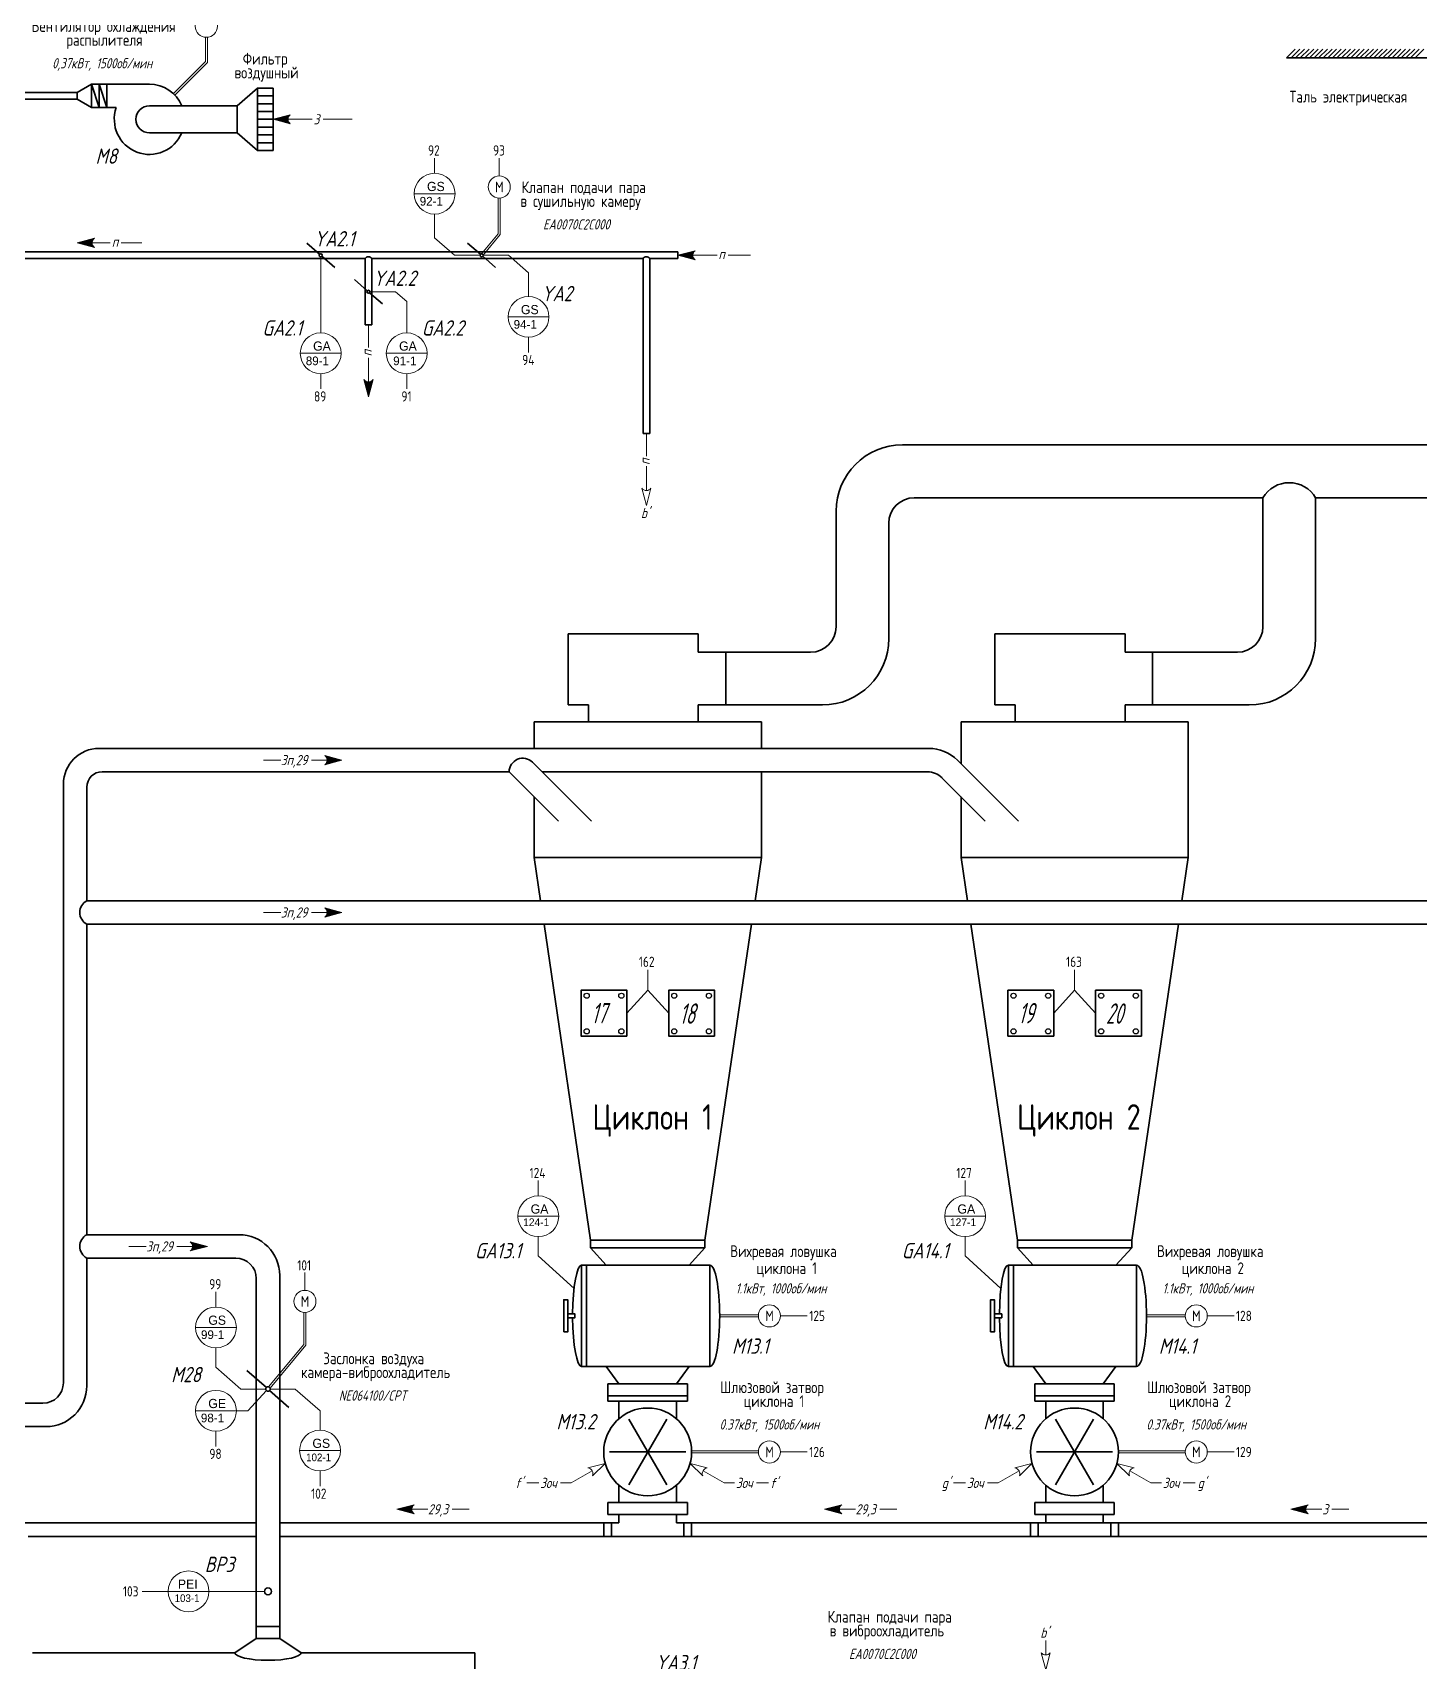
# Model space of a CAD drawing. Header units: millimetres. Extents: x 294 to 6216, y -3442 to 2720.
# Drawn here: x 852.6 to 1124.4, y 1720.7 to 2039.9 of the extents above; entities that cross this region are included whole.
import ezdxf

# ---------------------------------------------------------------- set-up
doc = ezdxf.new("R2010")
doc.units = ezdxf.units.MM
doc.header["$LTSCALE"] = 15
doc.layers.add('0.35 TEXT', color=7, linetype='Continuous', lineweight=35)
doc.styles.add('0', font='gost.shx', dxfattribs={"width": 0.75, "oblique": 15})
doc.styles.add('34', font='gost.shx', dxfattribs={"width": 0.75, "oblique": 15, "height": 3.5})

msp = doc.modelspace()

# ---------------------------------------------------------------- hatches: boundary and pattern name
at = {"lineweight": 13}
h = msp.add_hatch(color=256, dxfattribs=at)
h.dxf.hatch_style = 1
h.paths.add_polyline_path([(899.714, 2022.878), (903.083, 2021.975, -0.4958839), (903.083, 2023.781)])
h = msp.add_hatch(color=256, dxfattribs=at)
h.dxf.hatch_style = 1
h.paths.add_polyline_path([(861.316, 1998.653), (864.686, 1997.75, -0.4958839), (864.686, 1999.555)])
h = msp.add_hatch(color=256, dxfattribs=at)
h.dxf.hatch_style = 1
h.paths.add_polyline_path([(979.056, 1996.227), (982.426, 1995.324, -0.4958839), (982.426, 1997.13)])
h = msp.add_hatch(color=256, dxfattribs=at)
h.dxf.hatch_style = 1
h.paths.add_polyline_path([(918.398, 1968.49), (919.301, 1971.859, -0.4958839), (917.495, 1971.859)])
h = msp.add_hatch(color=256, dxfattribs=at)
h.dxf.hatch_style = 1
h.paths.add_polyline_path([(913.216, 1897.304), (909.846, 1896.401, 0.4958839), (909.846, 1898.207)])
h = msp.add_hatch(color=256, dxfattribs=at)
h.dxf.hatch_style = 1
h.paths.add_polyline_path([(913.216, 1867.44), (909.846, 1866.537, 0.4958839), (909.846, 1868.343)])
h = msp.add_hatch(color=256, dxfattribs=at)
h.dxf.hatch_style = 1
h.paths.add_polyline_path([(886.836, 1802), (883.466, 1801.097, 0.4958839), (883.466, 1802.903)])
h = msp.add_hatch(color=256, dxfattribs=at)
h.dxf.hatch_style = 1
h.paths.add_polyline_path([(923.977, 1750.477), (927.347, 1749.574, -0.4958839), (927.347, 1751.38)])
h = msp.add_hatch(color=256, dxfattribs=at)
h.dxf.hatch_style = 1
h.paths.add_polyline_path([(1007.783, 1750.477), (1011.153, 1749.574, -0.4958839), (1011.153, 1751.38)])
h = msp.add_hatch(color=256, dxfattribs=at)
h.dxf.hatch_style = 1
h.paths.add_polyline_path([(1099.201, 1750.477), (1102.571, 1749.574, -0.4958839), (1102.571, 1751.38)])

# ---------------------------------------------------------------- linework, layer by layer
for p, q in [((886.436, 2034.174), (886.436, 2038.961)), ((886.831, 2034.01), (886.831, 2038.961)), ((880.167, 2027.905), (886.436, 2034.174)), ((880.448, 2027.628), (886.831, 2034.01)), ((899.714, 2022.878), (903.083, 2023.781)), ((899.714, 2022.878), (903.083, 2021.975)), ((907.385, 2022.878), (902.635, 2022.878)), ((915.223, 2022.878), (909.526, 2022.878)), ((931.373, 2015.279, 0.02), (931.373, 2012.291, 0.02)), ((944.039, 2011.791, 0.02), (944.039, 2015.279, 0.02)), ((935.373, 2008.291, 0.02), (927.373, 2008.291, 0.02)), ((943.842, 2007.461, 0.02), (943.842, 2000.418, 0.02)), ((944.236, 2007.461, 0.02), (944.236, 2000.282, 0.02)), ((931.373, 1999.636, 0.02), (931.373, 2004.291, 0.02)), ((861.316, 1998.653, 0.041), (864.686, 1999.555, 0.041)), ((861.316, 1998.653, 0.041), (864.686, 1997.75, 0.041)), ((867.773, 1998.653, 0.041), (864.238, 1998.653, 0.041)), ((873.998, 1998.652, 0.041), (869.922, 1998.653, 0.041)), ((935.278, 1996.227, 0.02), (931.373, 1999.636, 0.02)), ((943.842, 2000.418, 0.02), (940.572, 1996.526, 0.02)), ((944.236, 2000.282, 0.02), (940.873, 1996.274, 0.02)), ((909.044, 1995.927, 0.02), (909.044, 1981.016, 0.02)), ((940.277, 1996.227, 0.02), (935.278, 1996.227, 0.02)), ((940.877, 1996.227, 0.02), (945.877, 1996.227, 0.02)), ((945.877, 1996.227, 0.02), (949.781, 1992.818, 0.02)), ((979.056, 1996.227, 0.02), (982.426, 1997.13, 0.02)), ((979.056, 1996.227, 0.02), (982.426, 1995.324, 0.02)), ((986.728, 1996.227, 0.02), (981.978, 1996.227, 0.02)), ((993.301, 1996.227, 0.02), (988.877, 1996.227, 0.02)), ((949.781, 1992.818, 0.02), (949.781, 1988.163, 0.02)), ((918.699, 1989.08, 0.02), (923.698, 1989.08, 0.02)), ((923.698, 1989.08, 0.02), (925.9, 1987.157, 0.02)), ((925.9, 1987.157, 0.02), (925.9, 1981.016, 0.02)), ((918.398, 1982.584, 0.02), (918.398, 1978.161, 0.02)), ((953.781, 1984.163, 0.02), (945.781, 1984.163, 0.02)), ((949.781, 1977.175, 0.02), (949.781, 1980.163, 0.02)), ((913.044, 1977.016, 0.02), (905.044, 1977.016, 0.02)), ((918.398, 1976.162, 0.02), (918.398, 1971.412, 0.02)), ((929.9, 1977.016, 0.02), (921.9, 1977.016, 0.02)), ((909.044, 1970.028, 0.02), (909.044, 1973.016, 0.02)), ((925.9, 1970.028, 0.02), (925.9, 1973.016, 0.02)), ((918.398, 1968.49, 0.02), (917.495, 1971.859, 0.02)), ((918.398, 1968.49, 0.02), (919.301, 1971.859, 0.02)), ((972.868, 1961.298, 0.02), (972.868, 1956.874, 0.02)), ((972.868, 1954.875, 0.02), (972.868, 1950.125, 0.02)), ((972.868, 1947.203, 0.02), (971.965, 1950.573, 0.02)), ((972.868, 1947.203, 0.02), (973.77, 1950.573, 0.02)), ((901.245, 1897.304, -0.02), (897.803, 1897.304, -0.02)), ((910.294, 1897.304, -0.02), (907.222, 1897.304, -0.02)), ((913.216, 1897.304, -0.02), (909.846, 1898.207, -0.02)), ((913.216, 1897.304, -0.02), (909.846, 1896.401, -0.02)), ((901.245, 1867.44, -0.021), (897.803, 1867.44, -0.021)), ((910.294, 1867.44, -0.021), (907.222, 1867.44, -0.021)), ((913.216, 1867.44, -0.021), (909.846, 1868.343, -0.021)), ((913.216, 1867.44, -0.021), (909.846, 1866.537, -0.021)), ((973.156, 1852.182), (973.156, 1856.204)), ((1056.813, 1852.182), (1056.813, 1856.204)), ((969.063, 1847.692), (973.156, 1852.182)), ((973.156, 1852.182), (977.25, 1847.692)), ((1052.719, 1847.692), (1056.813, 1852.182)), ((1056.813, 1852.182), (1060.906, 1847.692)), ((951.688, 1814.893), (951.688, 1811.905)), ((1035.344, 1814.893), (1035.344, 1811.905)), ((955.688, 1807.905), (947.688, 1807.905)), ((1039.344, 1807.905), (1031.344, 1807.905)), ((951.688, 1800.123), (951.688, 1803.905)), ((1035.344, 1800.123), (1035.344, 1803.905)), ((874.865, 1802), (871.423, 1802)), ((883.914, 1802), (880.842, 1802)), ((886.836, 1802), (883.466, 1802.903)), ((886.836, 1802), (883.466, 1801.097)), ((958.695, 1793.738), (951.688, 1800.123)), ((1042.352, 1793.738), (1035.344, 1800.123)), ((905.944, 1793.383, 0.005), (905.944, 1796.871, 0.005)), ((888.508, 1793.1, 0.005), (888.508, 1790.112, 0.005)), ((905.747, 1789.053, 0.005), (905.747, 1782.779, 0.005)), ((906.142, 1789.053, 0.005), (906.142, 1782.643, 0.005)), ((987.239, 1788.584), (994.829, 1788.584)), ((987.239, 1788.189), (994.829, 1788.189)), ((1004.397, 1788.387), (999.159, 1788.387)), ((1070.896, 1788.584), (1078.486, 1788.584)), ((1070.896, 1788.189), (1078.486, 1788.189)), ((1088.053, 1788.387), (1082.815, 1788.387)), ((892.508, 1786.112, 0.005), (884.508, 1786.112, 0.005)), ((888.508, 1778.33, 0.005), (888.508, 1782.112, 0.005)), ((905.747, 1782.779, 0.001), (898.807, 1774.468, 0.005)), ((906.142, 1782.643, 0.001), (899.108, 1774.215, 0.005)), ((893.412, 1774.048, 0.005), (888.508, 1778.33, 0.005)), ((898.282, 1774.048, 0.005), (893.412, 1774.048, 0.005)), ((898.403, 1773.749, 0.005), (894.764, 1769.787, 0.005)), ((899.142, 1774.048, 0.005), (904.011, 1774.048, 0.005)), ((904.011, 1774.048, 0.005), (908.916, 1769.766, 0.005)), ((892.508, 1769.787, 0.005), (884.508, 1769.787, 0.005)), ((894.764, 1769.787, 0.005), (892.508, 1769.787, 0.005)), ((908.916, 1769.766, 0.005), (908.916, 1765.984, 0.005)), ((888.508, 1762.799, 0.005), (888.508, 1765.787, 0.005)), ((912.916, 1761.984, 0.005), (904.916, 1761.984, 0.005)), ((964.791, 1759.481), (961.421, 1758.578)), ((964.791, 1759.481), (962.324, 1757.014)), ((981.445, 1759.481), (983.912, 1757.014)), ((981.445, 1759.481), (984.814, 1758.578)), ((981.738, 1761.912), (994.829, 1761.912)), ((981.738, 1761.517), (994.829, 1761.517)), ((1004.397, 1761.715), (999.159, 1761.715)), ((1048.447, 1759.481), (1045.078, 1758.578)), ((1048.447, 1759.481), (1045.98, 1757.014)), ((1065.101, 1759.481), (1067.568, 1757.014)), ((1065.101, 1759.481), (1068.471, 1758.578)), ((1065.394, 1761.912), (1078.486, 1761.912)), ((1065.394, 1761.517), (1078.486, 1761.517)), ((1088.053, 1761.715), (1082.815, 1761.715)), ((908.916, 1754.996, 0.005), (908.916, 1757.984, 0.005)), ((958.147, 1755.645), (962.26, 1758.02)), ((988.089, 1755.645), (983.975, 1758.02)), ((1041.803, 1755.645), (1045.917, 1758.02)), ((1071.745, 1755.645), (1067.632, 1758.02)), ((949.433, 1755.645), (951.793, 1755.645)), ((956.068, 1755.645), (958.147, 1755.645)), ((990.167, 1755.645), (988.089, 1755.645)), ((996.803, 1755.645), (994.443, 1755.645)), ((1033.089, 1755.645), (1035.449, 1755.645)), ((1039.725, 1755.645), (1041.803, 1755.645)), ((1073.824, 1755.645), (1071.745, 1755.645)), ((1080.459, 1755.645), (1078.099, 1755.645)), ((923.977, 1750.477), (927.347, 1751.38)), ((923.977, 1750.477), (927.347, 1749.574)), ((930.054, 1750.477), (926.899, 1750.477)), ((934.819, 1750.477), (938.15, 1750.477)), ((1007.783, 1750.477), (1011.153, 1751.38)), ((1007.783, 1750.477), (1011.153, 1749.574)), ((1013.86, 1750.477), (1010.705, 1750.477)), ((1018.625, 1750.477), (1021.956, 1750.477)), ((1099.201, 1750.477), (1102.571, 1751.38)), ((1099.201, 1750.477), (1102.571, 1749.574)), ((1105.278, 1750.477), (1102.123, 1750.477)), ((1107.221, 1750.477), (1110.552, 1750.477)), ((874.036, 1734.39, 0.005), (879.142, 1734.39, 0.005)), ((887.142, 1734.39, 0.005), (879.142, 1734.39, 0.005)), ((898.022, 1734.39, 0.005), (887.142, 1734.39, 0.005)), ((1051.141, 1721.928, 0.02), (1051.141, 1724.781, 0.02)), ((1051.141, 1719.006, 0.02), (1050.238, 1722.375, 0.02)), ((1051.141, 1719.006, 0.02), (1052.044, 1722.375, 0.02))]:
    msp.add_line(p, q, dxfattribs=at)
for p, q in [((1098.334, 2034.917, -0.02), (1100.065, 2036.647, -0.02)), ((1099.234, 2034.917, -0.02), (1100.965, 2036.647, -0.02)), ((1100.134, 2034.917, -0.02), (1101.865, 2036.647, -0.02)), ((1101.034, 2034.917, -0.02), (1102.765, 2036.647, -0.02)), ((1101.934, 2034.917, -0.02), (1103.665, 2036.647, -0.02)), ((1102.834, 2034.917, -0.02), (1104.565, 2036.647, -0.02)), ((1103.734, 2034.917, -0.02), (1105.465, 2036.647, -0.02)), ((1104.634, 2034.917, -0.02), (1106.365, 2036.647, -0.02)), ((1105.534, 2034.917, -0.02), (1107.265, 2036.647, -0.02)), ((1106.434, 2034.917, -0.02), (1108.165, 2036.647, -0.02)), ((1107.334, 2034.917, -0.02), (1109.065, 2036.647, -0.02)), ((1108.234, 2034.917, -0.02), (1109.965, 2036.647, -0.02)), ((1109.134, 2034.917, -0.02), (1110.865, 2036.647, -0.02)), ((1110.034, 2034.917, -0.02), (1111.765, 2036.647, -0.02)), ((1110.934, 2034.917, -0.02), (1112.665, 2036.647, -0.02)), ((1111.834, 2034.917, -0.02), (1113.565, 2036.647, -0.02)), ((1112.734, 2034.917, -0.02), (1114.465, 2036.647, -0.02)), ((1113.634, 2034.917, -0.02), (1115.365, 2036.647, -0.02)), ((1114.534, 2034.917, -0.02), (1116.265, 2036.647, -0.02)), ((1115.434, 2034.917, -0.02), (1117.165, 2036.647, -0.02)), ((1116.334, 2034.917, -0.02), (1118.065, 2036.647, -0.02)), ((1117.234, 2034.917, -0.02), (1118.965, 2036.647, -0.02)), ((1118.134, 2034.917, -0.02), (1119.865, 2036.647, -0.02)), ((1119.034, 2034.917, -0.02), (1120.765, 2036.647, -0.02)), ((1119.934, 2034.917, -0.02), (1121.665, 2036.647, -0.02)), ((1120.834, 2034.917, -0.02), (1122.565, 2036.647, -0.02)), ((1121.734, 2034.917, -0.02), (1123.465, 2036.647, -0.02)), ((1122.634, 2034.917, -0.02), (1124.365, 2036.647, -0.02)), ((1123.534, 2034.917, -0.02), (1125.265, 2036.647, -0.02))]:
    msp.add_line(p, q)
at = {"lineweight": 35}
for p, q in [((1098.334, 2034.917, -0.02), (1165.834, 2034.917, -0.02)), ((861.286, 2028.117), (841.16, 2028.117)), ((864.13, 2029.759), (861.286, 2028.117)), ((861.286, 2028.117), (861.286, 2026.814)), ((875.469, 2029.759), (864.13, 2029.759)), ((865.621, 2025.172), (864.13, 2029.759)), ((864.13, 2029.759), (864.13, 2025.172)), ((867.112, 2025.172), (865.621, 2029.759)), ((865.621, 2029.759), (865.621, 2025.172)), ((867.112, 2029.759), (867.112, 2027.466)), ((867.112, 2025.172), (867.112, 2027.466)), ((896.655, 2028.995), (892.68, 2025.517)), ((896.655, 2016.761), (896.655, 2028.995)), ((896.655, 2028.995), (899.714, 2028.995)), ((896.655, 2027.466), (899.714, 2027.466)), ((899.714, 2028.995), (899.714, 2016.761)), ((861.286, 2026.814), (841.464, 2026.814)), ((864.13, 2025.172), (861.286, 2026.814)), ((868.981, 2025.172), (864.13, 2025.172)), ((875.469, 2025.517), (892.68, 2025.517)), ((892.68, 2025.517), (892.68, 2020.239)), ((896.655, 2025.936), (899.714, 2025.936)), ((896.655, 2024.407), (899.714, 2024.407)), ((896.655, 2022.878), (899.714, 2022.878)), ((896.655, 2021.349), (899.714, 2021.349)), ((875.469, 2020.239), (892.68, 2020.239)), ((892.68, 2020.239), (896.655, 2016.761)), ((896.655, 2019.819), (899.714, 2019.819)), ((896.655, 2018.29), (899.714, 2018.29)), ((899.714, 2016.761), (896.655, 2016.761)), ((906.301, 1998.622, 0.02), (908.817, 1996.425, 0.02)), ((937.835, 1998.622, 0.02), (940.351, 1996.425, 0.02)), ((979.056, 1996.879, 0.02), (825.739, 1996.879, 0.02)), ((917.746, 1995.575, 0.02), (826.042, 1995.575, 0.02)), ((909.27, 1996.03, 0.02), (911.786, 1993.833, 0.02)), ((917.746, 1995.575, 0.02), (917.746, 1982.584, 0.02)), ((947.678, 1995.575, 0.02), (919.05, 1995.575, 0.02)), ((919.05, 1995.575, 0.02), (919.05, 1982.584, 0.02)), ((940.803, 1996.03, 0.02), (943.319, 1993.833, 0.02)), ((972.216, 1995.575, 0.02), (947.678, 1995.575, 0.02)), ((972.216, 1995.575, 0.02), (972.216, 1961.298, 0.02)), ((979.056, 1995.575, 0.02), (973.52, 1995.575, 0.02)), ((973.52, 1995.575, 0.02), (973.52, 1961.298, 0.02)), ((979.056, 1996.879, 0.02), (979.056, 1995.575, 0.02)), ((915.656, 1991.474, 0.02), (918.172, 1989.277, 0.02)), ((918.624, 1988.882, 0.02), (921.141, 1986.685, 0.02)), ((919.05, 1982.584, 0.02), (917.746, 1982.584, 0.02)), ((973.52, 1961.298, 0.02), (972.216, 1961.298, 0.02)), ((1023.054, 1959.06, -0.021), (1297.304, 1959.06, -0.021)), ((1025.392, 1948.721, -0.021), (1093.71, 1948.721, -0.021)), ((1093.71, 1923.437, -0.021), (1093.71, 1948.721, -0.021)), ((1104.048, 1948.721, -0.021), (1297.304, 1948.721, -0.021)), ((1104.048, 1921.099, -0.021), (1104.048, 1948.721, -0.021)), ((1010.054, 1923.437, -0.021), (1010.054, 1946.06, -0.021)), ((1020.392, 1921.099, -0.021), (1020.392, 1943.721, -0.021)), ((957.514, 1908.099, -0.021), (957.514, 1922.052, -0.021)), ((957.514, 1922.052, -0.021), (961.507, 1922.052, -0.021)), ((983.033, 1922.052, -0.021), (961.507, 1922.052, -0.021)), ((983.033, 1922.052, -0.021), (983.033, 1918.437, -0.021)), ((1041.17, 1908.099, -0.021), (1041.17, 1922.052, -0.021)), ((1041.17, 1922.052, -0.021), (1045.164, 1922.052, -0.021)), ((1066.689, 1922.052, -0.021), (1045.164, 1922.052, -0.021)), ((1066.689, 1922.052, -0.021), (1066.689, 1918.437, -0.021)), ((988.431, 1918.437, -0.021), (983.033, 1918.437, -0.021)), ((988.431, 1918.437, -0.021), (988.431, 1908.099, -0.021)), ((1005.054, 1918.437, -0.021), (988.431, 1918.437, -0.021)), ((1072.087, 1918.437, -0.021), (1066.689, 1918.437, -0.021)), ((1072.087, 1918.437, -0.021), (1072.087, 1908.099, -0.021)), ((1088.71, 1918.437, -0.021), (1072.087, 1918.437, -0.021)), ((961.507, 1908.099, -0.021), (957.514, 1908.099, -0.021)), ((961.507, 1908.099, -0.021), (961.507, 1904.831, -0.021)), ((983.033, 1908.099, -0.021), (983.033, 1907.013, -0.021)), ((988.431, 1908.099, -0.021), (983.033, 1908.099, -0.021)), ((983.033, 1907.013, -0.021), (983.033, 1904.831, -0.021)), ((1007.392, 1908.099, -0.021), (988.431, 1908.099, -0.021)), ((1045.164, 1908.099, -0.021), (1041.17, 1908.099, -0.021)), ((1045.164, 1908.099, -0.021), (1045.164, 1904.831, -0.021)), ((1066.689, 1908.099, -0.021), (1066.689, 1907.013, -0.021)), ((1072.087, 1908.099, -0.021), (1066.689, 1908.099, -0.021)), ((1066.689, 1907.013, -0.021), (1066.689, 1904.831, -0.021)), ((1091.048, 1908.099, -0.021), (1072.087, 1908.099, -0.021)), ((961.507, 1904.831, -0.021), (950.889, 1904.831, -0.021)), ((950.889, 1904.831, -0.021), (950.889, 1899.598, -0.017)), ((961.507, 1904.831, -0.021), (983.033, 1904.831, -0.021)), ((983.033, 1904.831, -0.021), (995.424, 1904.831, -0.021)), ((995.424, 1904.831, -0.021), (995.424, 1899.598, -0.017)), ((1045.164, 1904.831, -0.021), (1034.545, 1904.831, -0.021)), ((1034.545, 1904.831, -0.021), (1034.545, 1896.57, -0.017)), ((1045.164, 1904.831, -0.021), (1066.689, 1904.831, -0.021)), ((1066.689, 1904.831, -0.021), (1079.08, 1904.831, -0.021)), ((1079.08, 1904.831, -0.021), (1079.08, 1899.598, -0.017)), ((1028.203, 1899.598, -0.021), (865.611, 1899.598, -0.02)), ((1079.08, 1899.598, -0.017), (1079.08, 1878.216)), ((962.135, 1885.324, -0.021), (950.567, 1896.891, -0.021)), ((1045.791, 1885.324, -0.021), (1033.86, 1897.255, -0.021)), ((893.141, 1895.01, -0.021), (866.199, 1895.01, -0.02)), ((945.96, 1895.01, -0.021), (893.141, 1895.01, -0.021)), ((955.647, 1885.324, -0.021), (945.96, 1895.01, -0.021)), ((1027.96, 1895.01, -0.021), (952.448, 1895.01, -0.021)), ((995.424, 1895.01, -0.013), (995.424, 1878.216)), ((1039.303, 1885.324, -0.021), (1030.749, 1893.878, -0.021)), ((858.611, 1892.598, -0.02), (858.611, 1775.264, -0.013)), ((863.199, 1892.01, -0.02), (863.199, 1869.726, -0.019)), ((950.889, 1890.082, -0.009), (950.889, 1878.216)), ((1034.545, 1890.082, -0.009), (1034.545, 1878.216)), ((950.889, 1878.216), (995.424, 1878.216)), ((950.889, 1878.216), (952.14, 1869.734)), ((995.424, 1878.216), (994.173, 1869.734)), ((1034.545, 1878.216), (1079.08, 1878.216)), ((1034.545, 1878.216), (1035.796, 1869.734)), ((1079.08, 1878.216), (1077.829, 1869.734)), ((1135.773, 1869.734, -0.021), (863.199, 1869.734, 0)), ((863.199, 1865.153, -0.018), (863.199, 1804.286, -0.015)), ((1135.773, 1865.146, -0.022), (863.199, 1865.146, 0)), ((952.817, 1865.146), (961.95, 1803.233)), ((993.496, 1865.146), (984.362, 1803.233)), ((1036.473, 1865.146), (1045.606, 1803.233)), ((1077.152, 1865.146), (1068.019, 1803.233)), ((893.006, 1804.294), (863.213, 1804.294)), ((961.95, 1801.741), (961.95, 1803.233)), ((961.95, 1803.233), (984.362, 1803.233)), ((973.156, 1801.741), (961.95, 1801.741)), ((961.95, 1801.741), (965.023, 1798.322)), ((973.156, 1801.741), (984.362, 1801.741)), ((984.362, 1801.741), (981.237, 1798.322)), ((984.362, 1803.233), (984.362, 1801.741)), ((1045.606, 1801.741), (1045.606, 1803.233)), ((1045.606, 1803.233), (1068.019, 1803.233)), ((1056.813, 1801.741), (1045.606, 1801.741)), ((1045.606, 1801.741), (1048.679, 1798.322)), ((1056.813, 1801.741), (1068.019, 1801.741)), ((1068.019, 1801.741), (1064.893, 1798.322)), ((1068.019, 1803.233), (1068.019, 1801.741)), ((863.199, 1799.713, -0.015), (863.199, 1774.676, -0.012)), ((892.418, 1799.706), (863.213, 1799.706)), ((960.945, 1798.322), (960.167, 1798.322)), ((960.167, 1798.322), (960.167, 1778.452)), ((960.945, 1798.322), (973.129, 1798.322)), ((961.149, 1798.322), (961.149, 1778.452)), ((985.314, 1798.322), (973.129, 1798.322)), ((985.314, 1798.322), (985.314, 1778.452)), ((1044.601, 1798.322), (1043.824, 1798.322)), ((1043.824, 1798.322), (1043.824, 1778.452)), ((1044.601, 1798.322), (1056.786, 1798.322)), ((1044.806, 1798.322), (1044.806, 1778.452)), ((1068.97, 1798.322), (1056.786, 1798.322)), ((1068.97, 1798.322), (1068.97, 1778.452)), ((896.418, 1795.706), (896.418, 1725.175, 0)), ((901.006, 1796.294), (901.006, 1725.175)), ((960.167, 1778.452), (960.945, 1778.452)), ((960.945, 1778.452), (973.129, 1778.452)), ((967.5, 1775.032), (965.023, 1778.452)), ((985.314, 1778.452), (973.129, 1778.452)), ((978.759, 1775.032), (981.237, 1778.452)), ((1043.824, 1778.452), (1044.601, 1778.452)), ((1044.601, 1778.452), (1056.786, 1778.452)), ((1051.156, 1775.032), (1048.679, 1778.452)), ((1068.97, 1778.452), (1056.786, 1778.452)), ((1062.416, 1775.032), (1064.893, 1778.452)), ((894.574, 1777.661, 0.005), (898.388, 1774.331, 0.005)), ((973.129, 1775.032), (965.347, 1775.032)), ((965.347, 1775.032), (965.347, 1772.686)), ((973.129, 1775.032), (980.911, 1775.032)), ((980.911, 1772.686), (980.911, 1775.032)), ((1056.786, 1775.032), (1049.003, 1775.032)), ((1049.003, 1775.032), (1049.003, 1772.686)), ((1056.786, 1775.032), (1064.568, 1775.032)), ((1064.568, 1772.686), (1064.568, 1775.032)), ((899.036, 1773.766, 0.005), (902.828, 1770.455, 0.005)), ((965.347, 1771.65), (965.347, 1772.686)), ((965.347, 1772.686), (980.911, 1772.686)), ((973.129, 1771.65), (965.347, 1771.65)), ((967.5, 1771.65), (967.5, 1768.23)), ((973.129, 1771.65), (980.911, 1771.65)), ((978.759, 1771.65), (978.759, 1768.23)), ((980.911, 1772.686), (980.911, 1771.65)), ((1049.003, 1771.65), (1049.003, 1772.686)), ((1049.003, 1772.686), (1064.568, 1772.686)), ((1056.786, 1771.65), (1049.003, 1771.65)), ((1051.156, 1771.65), (1051.156, 1768.23)), ((1056.786, 1771.65), (1064.568, 1771.65)), ((1062.416, 1771.65), (1062.416, 1768.23)), ((1064.568, 1772.686), (1064.568, 1771.65)), ((854.613, 1771.264, -0.01), (784.312, 1771.264, -0.01)), ((855.201, 1766.676, -0.011), (783.725, 1766.676, -0.01)), ((969.404, 1768.168), (976.855, 1755.262)), ((976.855, 1768.168), (969.404, 1755.262)), ((1053.06, 1768.168), (1060.511, 1755.262)), ((1060.511, 1768.168), (1053.06, 1755.262)), ((980.581, 1761.715), (965.678, 1761.715)), ((1064.237, 1761.715), (1049.335, 1761.715)), ((967.5, 1751.78), (967.5, 1755.199)), ((978.759, 1751.78), (978.759, 1755.199)), ((1051.156, 1751.78), (1051.156, 1755.199)), ((1062.416, 1751.78), (1062.416, 1755.199)), ((973.129, 1751.78), (965.347, 1751.78)), ((965.347, 1751.78), (965.347, 1749.433)), ((965.347, 1749.433), (980.911, 1749.433)), ((967.5, 1749.433), (967.5, 1747.851)), ((973.129, 1751.78), (980.911, 1751.78)), ((978.759, 1749.433), (978.759, 1747.851)), ((980.911, 1749.433), (980.911, 1751.78)), ((1056.786, 1751.78), (1049.003, 1751.78)), ((1049.003, 1751.78), (1049.003, 1749.433)), ((1049.003, 1749.433), (1064.568, 1749.433)), ((1051.156, 1749.433), (1051.156, 1747.851)), ((1056.786, 1751.78), (1064.568, 1751.78)), ((1062.415, 1749.433), (1062.415, 1747.851)), ((1064.568, 1749.433), (1064.568, 1751.78)), ((896.418, 1747.851), (850.991, 1747.851)), ((964.508, 1747.851), (901.006, 1747.851)), ((967.5, 1747.851), (964.508, 1747.851)), ((964.508, 1747.851), (964.508, 1745.146)), ((966.022, 1747.851), (966.022, 1745.146)), ((978.759, 1747.851), (981.751, 1747.851)), ((980.236, 1747.851), (980.236, 1745.146)), ((981.751, 1747.851), (981.751, 1745.146)), ((1129.567, 1747.851), (981.751, 1747.851)), ((1051.156, 1747.851), (1048.164, 1747.851)), ((1048.164, 1747.851), (1048.164, 1745.146)), ((1049.679, 1747.851), (1049.679, 1745.146)), ((1062.415, 1747.851), (1065.407, 1747.851)), ((1063.892, 1747.851), (1063.892, 1745.146)), ((1065.407, 1747.851), (1065.407, 1745.146)), ((896.418, 1745.146), (851.696, 1745.146)), ((964.508, 1745.146), (901.006, 1745.146)), ((964.508, 1745.146), (973.129, 1745.146)), ((981.751, 1745.146), (973.129, 1745.146)), ((1129.567, 1745.146), (981.751, 1745.146)), ((1048.164, 1745.146), (1056.786, 1745.146)), ((1065.407, 1745.146), (1056.786, 1745.146)), ((896.418, 1727.487), (901.006, 1727.487)), ((892.213, 1722.368), (896.418, 1725.175, 0)), ((896.418, 1725.175), (901.006, 1725.175)), ((905.211, 1722.368), (901.006, 1725.175)), ((892.213, 1722.368), (852.558, 1722.368)), ((939.261, 1722.368), (905.211, 1722.368)), ((939.261, 1717.83), (939.261, 1722.368))]:
    msp.add_line(p, q, dxfattribs=at)
for points in [[(956.688, 1785.224), (957.448, 1785.224), (957.448, 1791.55), (956.688, 1791.55)], [(1040.345, 1785.224), (1041.105, 1785.224), (1041.105, 1791.55), (1040.345, 1791.55)]]:
    msp.add_lwpolyline(points, close=True, dxfattribs=at)
for points in [[(957.448, 1788.767), (958.867, 1788.767), (958.867, 1788.007), (957.448, 1788.007)], [(1041.105, 1788.767), (1042.523, 1788.767), (1042.523, 1788.007), (1041.105, 1788.007)]]:
    msp.add_lwpolyline(points, dxfattribs=at)
at = {"lineweight": 13}
for centre, radius in [((886.633, 2041.122), 2.169), ((931.373, 2008.291, 0.02), 4), ((944.039, 2009.622, 0.02), 2.169), ((949.781, 1984.163, 0.02), 4), ((909.044, 1977.016, 0.02), 4), ((925.9, 1977.016, 0.02), 4), ((951.688, 1807.905), 4), ((1035.344, 1807.905), 4), ((905.944, 1791.213, 0.005), 2.169), ((888.508, 1786.112, 0.005), 4), ((996.99, 1788.387), 2.169), ((1080.646, 1788.387), 2.169), ((888.508, 1769.787, 0.005), 4), ((908.916, 1761.984, 0.005), 4), ((996.99, 1761.715), 2.169), ((1080.646, 1761.715), 2.169), ((883.142, 1734.39, 0.005), 4)]:
    msp.add_circle(centre, radius, dxfattribs=at)
at = {"lineweight": 35}
for centre, radius in [((909.044, 1996.227, 0.02), 0.3), ((940.577, 1996.227, 0.02), 0.3), ((918.398, 1989.08, 0.02), 0.3), ((898.712, 1774.048, 0.005), 0.43), ((973.129, 1761.715), 8.611), ((1056.786, 1761.715), 8.611), ((898.712, 1734.39, 0.005), 0.69)]:
    msp.add_circle(centre, radius, dxfattribs=at)
for centre in [(961.174, 1851.12), (967.97, 1851.12), (978.343, 1851.12), (985.139, 1851.12), (1044.83, 1851.12), (1051.626, 1851.12), (1061.999, 1851.12), (1068.795, 1851.12), (961.174, 1844.15), (967.97, 1844.15), (978.343, 1844.15), (985.139, 1844.15), (1044.83, 1844.15), (1051.626, 1844.15), (1061.999, 1844.15), (1068.795, 1844.15)]:
    msp.add_circle(centre, 0.504)
for centre, radius, start, end in [((875.469, 2022.878), 6.881, 22.54879, 90), ((875.469, 2022.878), 6.881, 160.52878, 337.45121), ((875.469, 2022.878), 2.639, 90, 270), ((918.398, 1995.142, 0.02), 0.783, 33.61233, 146.38767), ((972.868, 1995.142, 0.02), 0.783, 33.61233, 146.38767), ((1023.054, 1946.06, -0.021), 13, 90, 180), ((1098.879, 1945.66, -0.021), 6.008, 30.6378, 149.3622), ((1025.392, 1943.721, -0.021), 5, 90, 180), ((1005.054, 1923.437, -0.021), 5, 270, 0), ((1088.71, 1923.437, -0.021), 5, 270, 0), ((1007.392, 1921.099, -0.021), 13, 270, 0), ((1091.048, 1921.099, -0.021), 13, 270, 0), ((865.611, 1892.598, -0.02), 7, 90, 180), ((1028.203, 1891.598, -0.021), 8, 45, 90), ((948.672, 1894.949, -0.021), 2.713, 45.6973, 178.70949), ((866.199, 1892.01, -0.02), 3, 90, 180), ((1027.96, 1891.01, -0.021), 4, 44.20257, 90), ((864.429, 1867.44), 2.596, 117.93214, 242.06786), ((864.429, 1802), 2.596, 117.93214, 242.06786), ((893.006, 1796.294), 8, 0, 90), ((892.418, 1795.706), 4, 0, 90), ((854.611, 1775.264, -0.012), 4, 270, 0), ((855.199, 1774.676, -0.012), 8, 270, 0)]:
    msp.add_arc(centre, radius, start, end, dxfattribs=at)
at = {"lineweight": 13}
for centre, start, end in [((903.77, 2022.878), 127.24786, 232.75214), ((865.372, 1998.653, 0.041), 127.24786, 232.75214), ((983.112, 1996.227, 0.02), 127.24786, 232.75214), ((918.398, 1972.546, 0.02), 217.24786, 322.75214), ((972.868, 1951.259, 0.02), 217.24786, 322.75214), ((909.16, 1897.304, -0.02), 307.24786, 52.75214), ((909.16, 1867.44, -0.021), 307.24786, 52.75214), ((882.78, 1802), 307.24786, 52.75214), ((961.278, 1757.453), 337.24786, 82.75214), ((984.958, 1757.453), 97.24786, 202.75214), ((1044.934, 1757.453), 337.24786, 82.75214), ((1068.614, 1757.453), 97.24786, 202.75214), ((928.033, 1750.477), 127.24786, 232.75214), ((1011.839, 1750.477), 127.24786, 232.75214), ((1103.257, 1750.477), 127.24786, 232.75214), ((1051.141, 1723.062, 0.02), 217.24786, 322.75214)]:
    msp.add_arc(centre, 1.134, start, end, dxfattribs=at)
at = {"lineweight": 35, "extrusion": (0, 0, -1)}
for centre, major_axis, ratio, start_param, end_param in [((960.167, 1788.387), (0, 9.935), 0.1758305, 4.7506493, 6.2831853), ((1043.824, 1788.387), (0, 9.935), 0.1758305, 4.7506493, 6.2831853), ((960.167, 1788.387), (0, 9.935), 0.1758305, 3.1415927, 4.6741287), ((1043.824, 1788.387), (0, 9.935), 0.1758305, 3.1415927, 4.6741287), ((898.712, 1722.368), (-6.499, 0), 0.2276728, 3.1415927, 6.2831853)]:
    msp.add_ellipse(centre, major_axis=major_axis, ratio=ratio, start_param=start_param, end_param=end_param, dxfattribs=at)
at = {"lineweight": 35}
for centre in [(985.314, 1788.387), (1068.97, 1788.387)]:
    msp.add_ellipse(centre, major_axis=(0, 9.935), ratio=0.1938642, start_param=3.1415927, end_param=6.2831853, dxfattribs=at)
at = {"layer": '0.35 TEXT'}
for points in [[(969.063, 1843.201), (960.081, 1843.201), (960.081, 1852.182), (969.063, 1852.182)], [(986.232, 1843.201), (977.25, 1843.201), (977.25, 1852.182), (986.232, 1852.182)], [(1052.719, 1843.201), (1043.737, 1843.201), (1043.737, 1852.182), (1052.719, 1852.182)], [(1069.888, 1843.201), (1060.906, 1843.201), (1060.906, 1852.182), (1069.888, 1852.182)]]:
    msp.add_lwpolyline(points, close=True, dxfattribs=at)

# ---------------------------------------------------------------- texts
at = {"lineweight": 13, "style": '34'}
for s, height, p in [('Вентилятор охлаждения', 2.3, (852.38, 2039.999, -0.02)), ('распылителя', 2.3, (859.198, 2037.286, -0.02)), ('Фильтр', 2.3, (893.766, 2033.604, -0.02)), ('воздушный', 2.3, (892.155, 2030.891, -0.02)), ('Таль электрическая', 2.3, (1098.947, 2026.166, -0.02)), ('92', 2, (930.083, 2015.776, 0.02)), ('93', 2, (942.825, 2015.776, 0.02)), ('Клапан подачи пара', 2.3, (948.421, 2008.415)), ('в сушильную камеру', 2.3, (948.175, 2005.701)), ('94', 2, (948.532, 1974.715, 0.02)), ('89', 2, (907.731, 1967.567, 0.02)), ('91', 2, (924.866, 1967.567, 0.02)), ('162', 2, (971.4, 1856.773)), ('163', 2, (1055.133, 1856.773)), ('124', 2, (949.974, 1815.39)), ('127', 2, (1033.63, 1815.39)), ('Вихревая ловушка', 2.3, (989.297, 1799.91, 0.001)), ('Вихревая ловушка', 2.3, (1072.953, 1799.91, 0.001)), ('101', 2, (904.444, 1797.28, 0.005)), ('циклона 1', 2.3, (994.456, 1796.571, 0.001)), ('циклона 2', 2.3, (1077.818, 1796.571, 0.001)), ('99', 2, (887.195, 1793.597, 0.005)), ('125', 2, (1004.8, 1787.387)), ('128', 2, (1088.43, 1787.387)), ('Заслонка воздуха', 2.3, (909.543, 1778.908, -0.015)), ('камера-виброохладитель', 2.3, (905.175, 1776.194, -0.015)), ('Шлюзовой затвор', 2.3, (987.351, 1773.238, 0.001)), ('Шлюзовой затвор', 2.3, (1071.008, 1773.238, 0.001)), ('циклона 1', 2.3, (991.961, 1770.525, 0.001)), ('циклона 2', 2.3, (1075.323, 1770.525, 0.001)), ('98', 2, (887.222, 1760.339, 0.005)), ('126', 2, (1004.785, 1760.715)), ('129', 2, (1088.43, 1760.715)), ('102', 2, (907.16, 1752.536, 0.005)), ('103', 2, (870.277, 1733.39, 0.005)), ('Клапан подачи пара', 2.3, (1008.391, 1728.27)), ('в виброохладитель', 2.3, (1008.802, 1725.556))]:
    msp.add_text(s, height=height, dxfattribs=at).set_placement(p)
at = {"lineweight": 13, "style": '34', "oblique": 15, "width": 0.95}
for s, p in [('0,37кВт, 1500об/мин', (856.416, 2032.867, -0.02)), ('EA0070C2C000', (952.628, 2001.282)), ('1.1кВт, 1000об/мин', (990.378, 1792.778, 0.001)), ('1.1кВт, 1000об/мин', (1074.035, 1792.778, 0.001)), ('NE064100/CPT', (912.593, 1771.775, -0.015)), ('0.37кВт, 1500об/мин', (987.224, 1766.106, 0.001)), ('0.37кВт, 1500об/мин', (1070.88, 1766.106, 0.001)), ('EA0070C2C000', (1012.598, 1721.137))]:
    msp.add_text(s, height=2, dxfattribs=at).set_placement(p)
at = {"lineweight": 13}
for s, height, style, oblique, p in [('3', 2, '34', 15, (907.653, 2021.878)), ('M', 2.1, '0', 0, (943.239, 2008.572, 0.02)), ('п', 2, '34', 15, (868.107, 1997.89, 0.041)), ('п', 2, '34', 15, (986.996, 1995.464, 0.02)), ("b'", 2, '34', 15, (971.814, 1944.717, 0.02)), ('3п,29', 2, '34', 15, (901.215, 1896.304, -0.02)), ('3п,29', 2, '34', 15, (901.215, 1866.44, -0.021)), ('Циклон 1', 5, '34', 360, (962.312, 1824.863, 0.021)), ('Циклон 2', 5, '34', 360, (1045.527, 1824.863, 0.021)), ('3п,29', 2, '34', 15, (874.835, 1801)), ('M', 2.1, '0', 0, (905.144, 1790.163, 0.005)), ('M', 2.1, '0', 0, (996.19, 1787.337)), ('M', 2.1, '0', 0, (1079.846, 1787.337)), ('M', 2.1, '0', 0, (996.19, 1760.665)), ('M', 2.1, '0', 0, (1079.846, 1760.665)), ("f'", 2, '34', 15, (947.167, 1754.645)), ('3оч', 2, '34', 15, (952.061, 1754.645)), ('3оч', 2, '34', 15, (990.435, 1754.645)), ("f'", 2, '34', 15, (997.127, 1754.609)), ("g'", 2, '34', 15, (1030.777, 1754.645)), ('3оч', 2, '34', 15, (1035.717, 1754.645)), ('3оч', 2, '34', 15, (1074.092, 1754.645)), ("g'", 2, '34', 15, (1080.926, 1754.645)), ('29,3', 2, '34', 15, (930.064, 1749.477)), ('29,3', 2, '34', 15, (1013.87, 1749.477)), ('3', 2, '34', 15, (1105.374, 1749.477)), ("b'", 2, '34', 15, (1050.087, 1725.303, 0.02))]:
    msp.add_text(s, height=height, dxfattribs=dict(at, style=style, oblique=oblique)).set_placement(p)
for s, height, p in [('GS', 1.8, (929.873, 2008.815, 0.02)), ('92-1', 1.7, (928.449, 2005.968, 0.02)), ('GS', 1.8, (948.281, 1984.687, 0.02)), ('94-1', 1.7, (946.857, 1981.84, 0.02)), ('GA', 1.8, (907.544, 1977.539, 0.02)), ('GA', 1.8, (924.4, 1977.539, 0.02)), ('89-1', 1.7, (906.12, 1974.692, 0.02)), ('91-1', 1.7, (923.25, 1974.692, 0.02)), ('GA', 1.8, (950.188, 1808.429)), ('GA', 1.8, (1033.844, 1808.429)), ('124-1', 1.5, (948.719, 1805.987)), ('127-1', 1.5, (1032.375, 1805.987)), ('GS', 1.8, (887.008, 1786.636, 0.005)), ('99-1', 1.7, (885.578, 1783.846, 0.005)), ('GE', 1.8, (887.008, 1770.311, 0.005)), ('98-1', 1.7, (885.558, 1767.521, 0.005)), ('GS', 1.8, (907.416, 1762.508, 0.005)), ('PEI', 1.8, (881.042, 1734.914, 0.005))]:
    msp.add_text(s, height=height, dxfattribs=at).set_placement(p)
at = {"lineweight": 13, "style": '34', "oblique": 15}
for p in [(919.077, 1976.43, 0.02), (973.547, 1955.143, 0.02)]:
    msp.add_text('п', height=2, rotation=90, dxfattribs=at).set_placement(p)
at = {"lineweight": 13, "width": 0.95}
for s, p in [('102-1', (906.19, 1759.903, 0.005)), ('103-1', (880.416, 1732.309, 0.005))]:
    msp.add_text(s, height=1.5, dxfattribs=at).set_placement(p)
at = {"layer": '0.35 TEXT', "style": '34', "oblique": 15}
for s, p in [('M8', (864.918, 2014.167, -0.02)), ('YA2.1', (907.753, 1997.975, -0.02)), ('YA2.2', (919.353, 1990.23, -0.02)), ('YA2', (952.314, 1987.228)), ('GA2.1', (897.608, 1980.489)), ('GA2.2', (928.85, 1980.489)), ('GA13.1', (939.272, 1799.66)), ('GA14.1', (1022.929, 1799.66)), ('M13.1', (989.662, 1780.962, -0.041)), ('M14.1', (1073.318, 1780.962, -0.041)), ('M28', (879.732, 1775.38)), ('M13.2', (955.246, 1766.146, -0.041)), ('M14.2', (1038.902, 1766.146, -0.041)), ('BP3', (886.33, 1738.192, -0.015)), ('YA3.1', (974.673, 1718.925, -0.02))]:
    msp.add_text(s, height=3, dxfattribs=at).set_placement(p)
at = {"layer": '0.35 TEXT', "style": '34', "oblique": 15, "width": 0.75}
for s, p in [('17', (962.107, 1845.713)), ('18', (979.35, 1845.623)), ('19', (1045.784, 1845.713)), ('20', (1062.953, 1845.623))]:
    msp.add_text(s, height=4, dxfattribs=at).set_placement(p)

doc.saveas('drawing.dxf')
